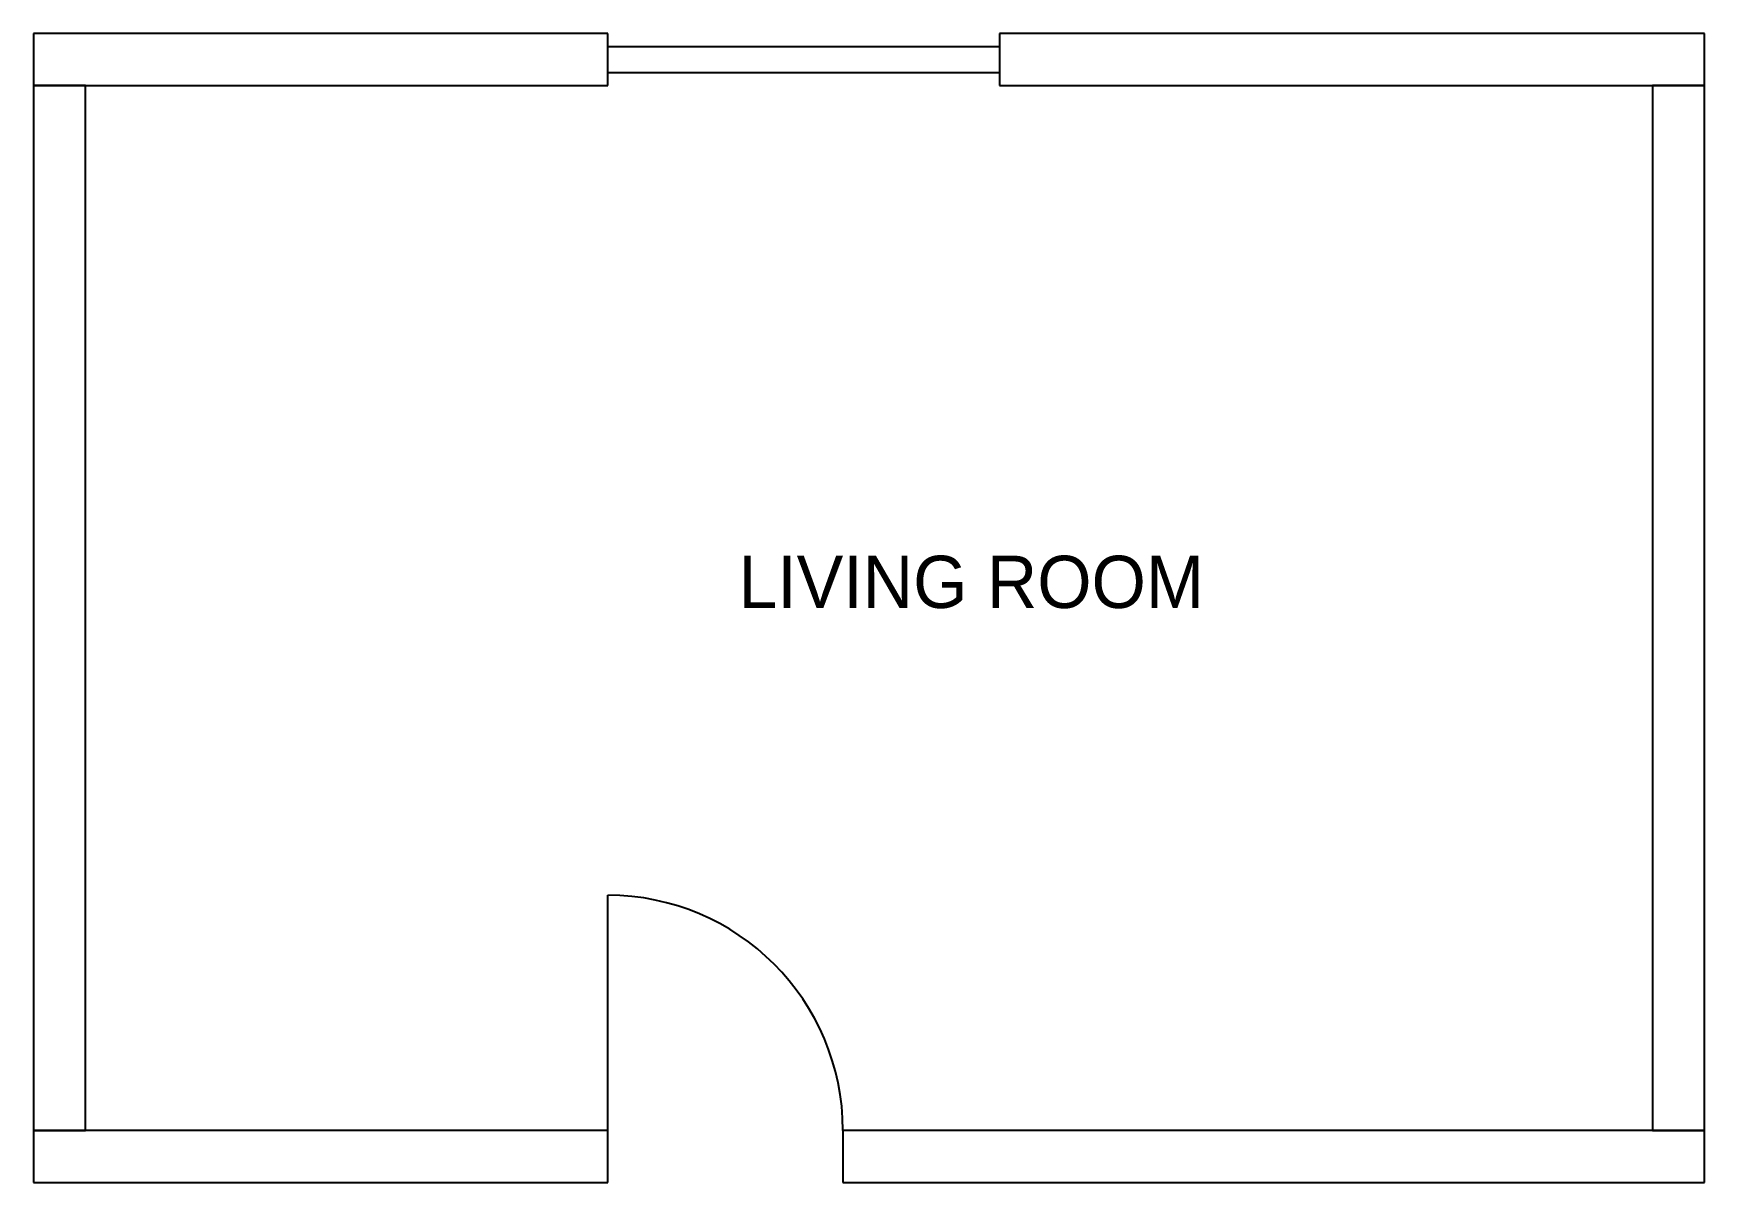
# Model space of a CAD drawing. Header units: millimetres. Extents: x 75483 to 131683, y 48222 to 102422.
# Drawn here: x 125283 to 131683, y 98022 to 102422 of the extents above; entities outside this region: 1.
import ezdxf

# ---------------------------------------------------------------- set-up
doc = ezdxf.new("R2010")
doc.units = ezdxf.units.MM

msp = doc.modelspace()

# ---------------------------------------------------------------- linework, layer by layer
at = {"layer": 'A-DOOR'}
msp.add_line((127483.22, 98221.55), (127483.22, 99121.55), dxfattribs=at)
msp.add_arc((127483.22, 98221.55), 900, 0, 90, dxfattribs=at)
at = {"layer": 'A-GLAZ'}
for p, q in [((127483.22, 102371.55), (128983.22, 102371.55)), ((127483.22, 102271.55), (128983.22, 102271.55))]:
    msp.add_line(p, q, dxfattribs=at)
at = {"layer": 'A-WALL'}
for p, q in [((127483.22, 102421.55), (125283.22, 102421.55)), ((125283.22, 102421.55), (125283.22, 102221.55)), ((127483.22, 102221.55), (127483.22, 102421.55)), ((131683.22, 102421.55), (128983.22, 102421.55)), ((128983.22, 102421.55), (128983.22, 102221.55)), ((131683.22, 102221.55), (131683.22, 102421.55)), ((125483.22, 102221.55), (125283.22, 102221.55)), ((125283.22, 102221.55), (125283.22, 98221.55)), ((125283.22, 102221.55), (127483.22, 102221.55)), ((125483.22, 98221.55), (125483.22, 102221.55)), ((128983.22, 102221.55), (131683.22, 102221.55)), ((131683.22, 102221.55), (131483.22, 102221.55)), ((131483.22, 102221.55), (131483.22, 98221.55)), ((131683.22, 98221.55), (131683.22, 102221.55)), ((125283.22, 98221.55), (125483.22, 98221.55)), ((127483.22, 98221.55), (125283.22, 98221.55)), ((125283.22, 98221.55), (125283.22, 98021.55)), ((127483.22, 98021.55), (127483.22, 98221.55)), ((131683.22, 98221.55), (128383.22, 98221.55)), ((128383.22, 98221.55), (128383.22, 98021.55)), ((131483.22, 98221.55), (131683.22, 98221.55)), ((131683.22, 98021.55), (131683.22, 98221.55)), ((125283.22, 98021.55), (127483.22, 98021.55)), ((128383.22, 98021.55), (131683.22, 98021.55))]:
    msp.add_line(p, q, dxfattribs=at)
at = {"layer": 'DEFPOINTS'}
msp.add_line((75483.22, 48221.55), (76483.22, 48221.55), dxfattribs=at)

# ---------------------------------------------------------------- texts
at = {"layer": 'A-ROOM-NAME'}
msp.add_text('LIVING ROOM', height=200, dxfattribs=at).set_placement((127983.22, 100221.55))

doc.saveas('drawing.dxf')
